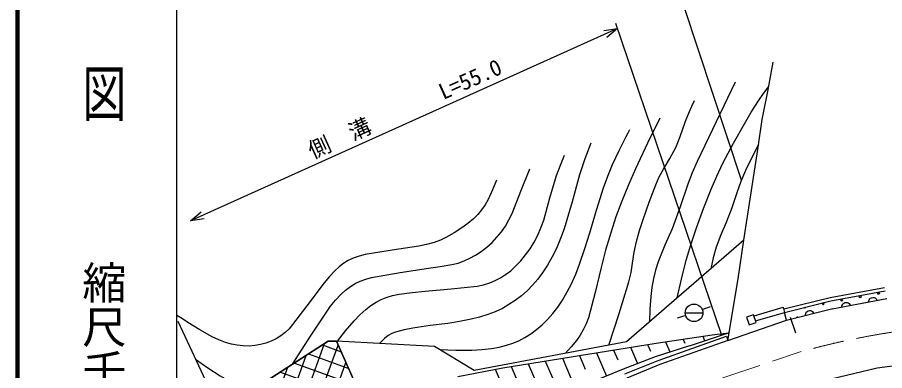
# Model space of a CAD drawing. Units: millimetres, scale not verified. Extents: x 40000 to 680000, y 20000 to 380000.
# Drawn here: x 40000 to 138074, y 278540 to 318510 of the extents above; entities that cross this region are included whole.
import ezdxf
from ezdxf.enums import TextEntityAlignment as Align

# ---------------------------------------------------------------- set-up
doc = ezdxf.new("R2010")
doc.units = ezdxf.units.MM
doc.header["$LTSCALE"] = 1000
doc.linetypes.add('CHAIN', pattern=[18.5, 12, -1.5, 3.5, -1.5])
for name, color, linetype, lineweight in [('M-BGD', 7, 'Continuous', 25), ('M-BMK', 2, 'CHAIN', 13), ('M-TTL', 2, 'Continuous', 140), ('M-TTL-BAND', 7, 'Continuous', 25)]:
    doc.layers.add(name, color=color, linetype=linetype, lineweight=lineweight)
doc.styles.add('@ＭＳ ゴシック', font='')
doc.styles.add('ＭＳ ゴシック', font='')
doc.styles.get('@ＭＳ ゴシック').set_extended_font_data('@MS Gothic')
doc.styles.get('ＭＳ ゴシック').set_extended_font_data('MS Gothic')

# ---------------------------------------------------------------- blocks, each defined once
blk = doc.blocks.new('BUHIN109')
at = {"color": 7, "linetype": 'Continuous', "lineweight": 25}
blk.add_lwpolyline([(177, -467), (56, -471), (-57, -449), (-193, -400), (-288, -318), (-363, -221), (-418, -76), (-427, 47), (-410, 171), (-342, 301), (-272, 392), (-177, 467)], dxfattribs=at)
blk = doc.blocks.new('BUHIN136')
at = {"color": 7, "linetype": 'Continuous', "lineweight": 25}
blk.add_line((178, -979), (-178, 979), dxfattribs=at)
blk.add_circle((0, 0), 995, dxfattribs=at)

msp = doc.modelspace()

# ---------------------------------------------------------------- hatches: boundary and pattern name
at = {"layer": 'M-BGD'}
h = msp.add_hatch(dxfattribs=at)
h.set_pattern_fill('USER', color=256, style=0, pattern_type=2)
h.set_pattern_definition([(160.0244, (68900, 261133), (-512.43, -1409.76), []), (70.0244, (68900, 261133), (-1409.76, 512.43), [])])
h.paths.add_polyline_path([(64676, 270184), (66977, 276595), (75161, 281879), (76071, 281879), (82653, 267271), (68900, 261133)])

# ---------------------------------------------------------------- linework, layer by layer
for p, q in [((121892, 300105), (115417, 319699)), ((119678, 282535), (107661, 317824)), ((107855, 317253), (59590, 295506)), ((124866, 310120), (125471, 313448)), ((124218, 306964), (124866, 310120)), ((123742, 303549), (124218, 306964)), ((122143, 293309), (123742, 303549)), ((122143, 293309), (108898, 281805)), ((121495, 288944), (122143, 293309)), ((120347, 281952), (121495, 288944)), ((131919, 286826), (138072, 287966)), ((131992, 286433), (138145, 287573)), ((126655, 285523), (131895, 286821)), ((126752, 285135), (131992, 286433)), ((132155, 285548), (138309, 286688)), ((117455, 285445), (118386, 285809)), ((123308, 284750), (126583, 285711)), ((126583, 285711), (126752, 285135)), ((126968, 284262), (132208, 285560)), ((115573, 284771), (114622, 284460)), ((123259, 284851), (122470, 284583)), ((122470, 284583), (122756, 283739)), ((123545, 284007), (123259, 284851)), ((123477, 284174), (126752, 285135)), ((126968, 284262), (126752, 285135)), ((127407, 284595), (127986, 282837)), ((70831, 256999), (58176, 284106)), ((120347, 281952), (126968, 284262)), ((122756, 283739), (123545, 284007)), ((112224, 281646), (118559, 282586)), ((115997, 281354), (120408, 282813)), ((118559, 282586), (120408, 282813)), ((119484, 282700), (119495, 282607)), ((75162, 281879), (66977, 276596)), ((66977, 276596), (75162, 281879)), ((76071, 281879), (75162, 281879)), ((75162, 281879), (76071, 281879)), ((79319, 274589), (76071, 281879)), ((76071, 281879), (82653, 267271)), ((87155, 281286), (76071, 281879)), ((108898, 281805), (91651, 278563)), ((94887, 278857), (112224, 281646)), ((111261, 281491), (111578, 280752)), ((112461, 279706), (120181, 282424)), ((120347, 281952), (112639, 279239)), ((113280, 281803), (113772, 280655)), ((115283, 282069), (115460, 281658)), ((117504, 282430), (117716, 281935)), ((120181, 282424), (120347, 281952)), ((91651, 278563), (87155, 281286)), ((105482, 280561), (106612, 277927)), ((107408, 280871), (107886, 279758)), ((109334, 281181), (110125, 279337)), ((115997, 281354), (112138, 280089)), ((99703, 279631), (100558, 277639)), ((101629, 279941), (103131, 276441)), ((103555, 280251), (104210, 278726)), ((112138, 280089), (108506, 278695)), ((108710, 278164), (112461, 279706)), ((137241, 278852), (144920, 279910)), ((89795, 277884), (94887, 278857)), ((94038, 278695), (96330, 273353)), ((95850, 279012), (96910, 276542)), ((97776, 279322), (99701, 274835)), ((108506, 278695), (104484, 277041)), ((112639, 279239), (108903, 277702)), ((128575, 276781), (137241, 278852))]:
    msp.add_line(p, q, dxfattribs=at)
for points in [[(106310, 317030), (107855, 317253), (106663, 316247)], [(121154, 311192), (119024, 306687), (116861, 302183), (116302, 300913), (115799, 299621), (114950, 297089), (114044, 294578), (113221, 292727), (112455, 290853), (112166, 289915), (111934, 288961), (111752, 287946), (111630, 286925), (111536, 285492), (111488, 284054)], [(114609, 286765), (115097, 288906), (115645, 291041), (116197, 292877), (116810, 294706), (117600, 296888), (118450, 299058), (119089, 300547), (119786, 302018), (120970, 304261), (122207, 306477), (122980, 307794), (123804, 309079), (124377, 309892), (124972, 310703)], [(106868, 281423), (108036, 284992), (109152, 288595), (109394, 289635), (109577, 290685), (109766, 291928), (110014, 293158), (110353, 294399), (110754, 295635), (111443, 297613), (112188, 299566), (112592, 300456), (113054, 301328), (113788, 302543), (114470, 303792), (114854, 304719), (115188, 305681), (115561, 306780), (115990, 307854), (116268, 308472), (116559, 309095)], [(112664, 307114), (111249, 304266), (109885, 301382), (109090, 299569), (108346, 297722), (107692, 295936), (107093, 294125), (106519, 292175), (106000, 290201), (105324, 287373), (104581, 284529), (104318, 283830), (103999, 283150), (103642, 282548), (103228, 281967), (102617, 281225), (101971, 280503)], [(87757, 280922), (89573, 280867), (91392, 280873), (92505, 280932), (93614, 281052), (94465, 281199), (95309, 281407), (96020, 281641), (96710, 281932), (97395, 282290), (98052, 282701), (98719, 283192), (99349, 283731), (99966, 284341), (100539, 284991), (101116, 285740), (101648, 286531), (102183, 287440), (102665, 288378), (103153, 289470), (103586, 290588), (104187, 292353), (104730, 294136), (105475, 296683), (106279, 299221), (106761, 300546), (107297, 301848), (108053, 303454), (108863, 305037), (109067, 305426), (109277, 305824)], [(104842, 304292), (104170, 302504), (103556, 300699), (102731, 297643), (101847, 294602), (101428, 293478), (100953, 292375), (100477, 291413), (99949, 290480), (99424, 289676), (98850, 288906), (98271, 288228), (97648, 287589), (96995, 287011), (96303, 286481), (95593, 286011), (94844, 285587), (94037, 285208), (93207, 284884), (92273, 284588), (91323, 284350), (90000, 284091), (88667, 283891), (86686, 283647), (84721, 283344), (83739, 283156), (82756, 282905), (82330, 282737), (81936, 282517), (81528, 282193), (81146, 281810), (81056, 281714), (80967, 281617)], [(123821, 304118), (123054, 302666), (122337, 301182), (121824, 299926), (121362, 298638), (120782, 296954), (120145, 295291), (119564, 293909), (119036, 292500), (118694, 291291), (118406, 290063)], [(76205, 281872), (77123, 283041), (78097, 284181), (78738, 284847), (79424, 285472), (79987, 285910), (80588, 286302), (81141, 286592), (81719, 286826), (82434, 287042), (83170, 287201), (84648, 287397), (86134, 287533), (89042, 287782), (91991, 288095), (92721, 288257), (93443, 288479), (94040, 288723), (94621, 289028), (95218, 289413), (95785, 289851), (96370, 290383), (96921, 290966), (97468, 291629), (97971, 292334), (98433, 293087), (98841, 293868), (99207, 294700), (99516, 295553), (100218, 298093), (100981, 300625), (101409, 301777), (101860, 302922)], [(71106, 279262), (73229, 282570), (75406, 285850), (75964, 286523), (76573, 287159), (77108, 287640), (77686, 288077), (78203, 288399), (78755, 288671), (79388, 288903), (80044, 289078), (83273, 289646), (86492, 290152), (87816, 290314), (89136, 290537), (89832, 290714), (90511, 290950), (91180, 291249), (91824, 291605), (92465, 292029), (93080, 292508), (93679, 293052), (94234, 293637), (94734, 294253), (95185, 294903), (95592, 295601), (95950, 296335), (96930, 298853), (97942, 301364)], [(94179, 300091), (93734, 298986), (93239, 297917), (92892, 297302), (92492, 296715), (92068, 296208), (91588, 295731), (90943, 295188), (90246, 294683), (89397, 294135), (88516, 293637), (87842, 293319), (87134, 293052), (86281, 292805), (85400, 292613), (82377, 292178), (79344, 291681), (78641, 291495), (77963, 291253), (77427, 290999), (76921, 290694), (76400, 290299), (75904, 289847), (75283, 289179), (74703, 288468), (72748, 285862), (70740, 283287), (70279, 282857), (69780, 282474), (69260, 282153), (68699, 281878), (68102, 281653), (67486, 281485), (66848, 281375), (66204, 281325), (65539, 281335), (64869, 281406), (64201, 281538), (63550, 281729), (62787, 282024), (62044, 282376), (60649, 283159), (59291, 283989), (58657, 284387), (58017, 284791)], [(61135, 295729), (59590, 295506), (60782, 296512)], [(129103, 284790), (129114, 284912), (129149, 285021), (129214, 285150), (129307, 285235), (129412, 285297), (129563, 285335), (129685, 285329), (129806, 285297), (129928, 285214), (130009, 285133), (130073, 285031)], [(60161, 279856), (61529, 278878), (62937, 277946), (63716, 277484), (64532, 277071), (65024, 276883), (65540, 276750), (66279, 276661), (67032, 276631)]]:
    msp.add_lwpolyline(points, dxfattribs=at)
for centre in [(137387, 287281), (133216, 286509), (135301, 286895)]:
    msp.add_circle(centre, 99.5, dxfattribs=at)
for centre, start, end in [((129044, 285737), 213.07038, 354.75292), ((131130, 286123), 122.9552, 84.86811), ((128194, 284501), 53.04429, 154.7785)]:
    msp.add_arc(centre, 99.5, start, end, dxfattribs=at)
at = {"layer": 'M-BMK'}
msp.add_line((112585, 275334), (128626, 280692), dxfattribs=at)
msp.add_arc((152541, 194150), 89785, 81.87405, 105.4476, dxfattribs=at)
at = {"layer": 'M-TTL'}
msp.add_line((40000, 380000), (40000, 20000), dxfattribs=at)
at = {"layer": 'M-TTL-BAND'}
msp.add_line((58000, 370000), (58000, 20000), dxfattribs=at)

# ---------------------------------------------------------------- block references
at = {"layer": 'M-BGD', "rotation": 259.6997}
for name, p in [('BUHIN109', (136748, 286400)), ('BUHIN136', (116523, 285081)), ('BUHIN109', (133721, 285840))]:
    msp.add_blockref(name, p, dxfattribs=at)

# ---------------------------------------------------------------- texts
at = {"layer": 'M-BGD', "style": 'ＭＳ ゴシック'}
for s, rotation, p in [('L=55.0', 24.1, (88386, 308646)), ('側\u3000溝', 24.4, (73624, 301965))]:
    msp.add_text(s, height=1833, rotation=rotation, dxfattribs=at).set_placement(p, align=Align.BOTTOM_LEFT)
at = {"layer": 'M-TTL-BAND', "style": '@ＭＳ ゴシック', "width": 1.4}
msp.add_text('平  面  図', height=3666, rotation=270, dxfattribs=at).set_placement((49777, 306475), align=Align.MIDDLE_RIGHT)
at = {"layer": 'M-TTL-BAND', "style": '@ＭＳ ゴシック'}
msp.add_text('縮尺千分の一', height=3666, rotation=270, dxfattribs=at).set_placement((49777, 261030), align=Align.MIDDLE_RIGHT)

doc.saveas('drawing.dxf')
